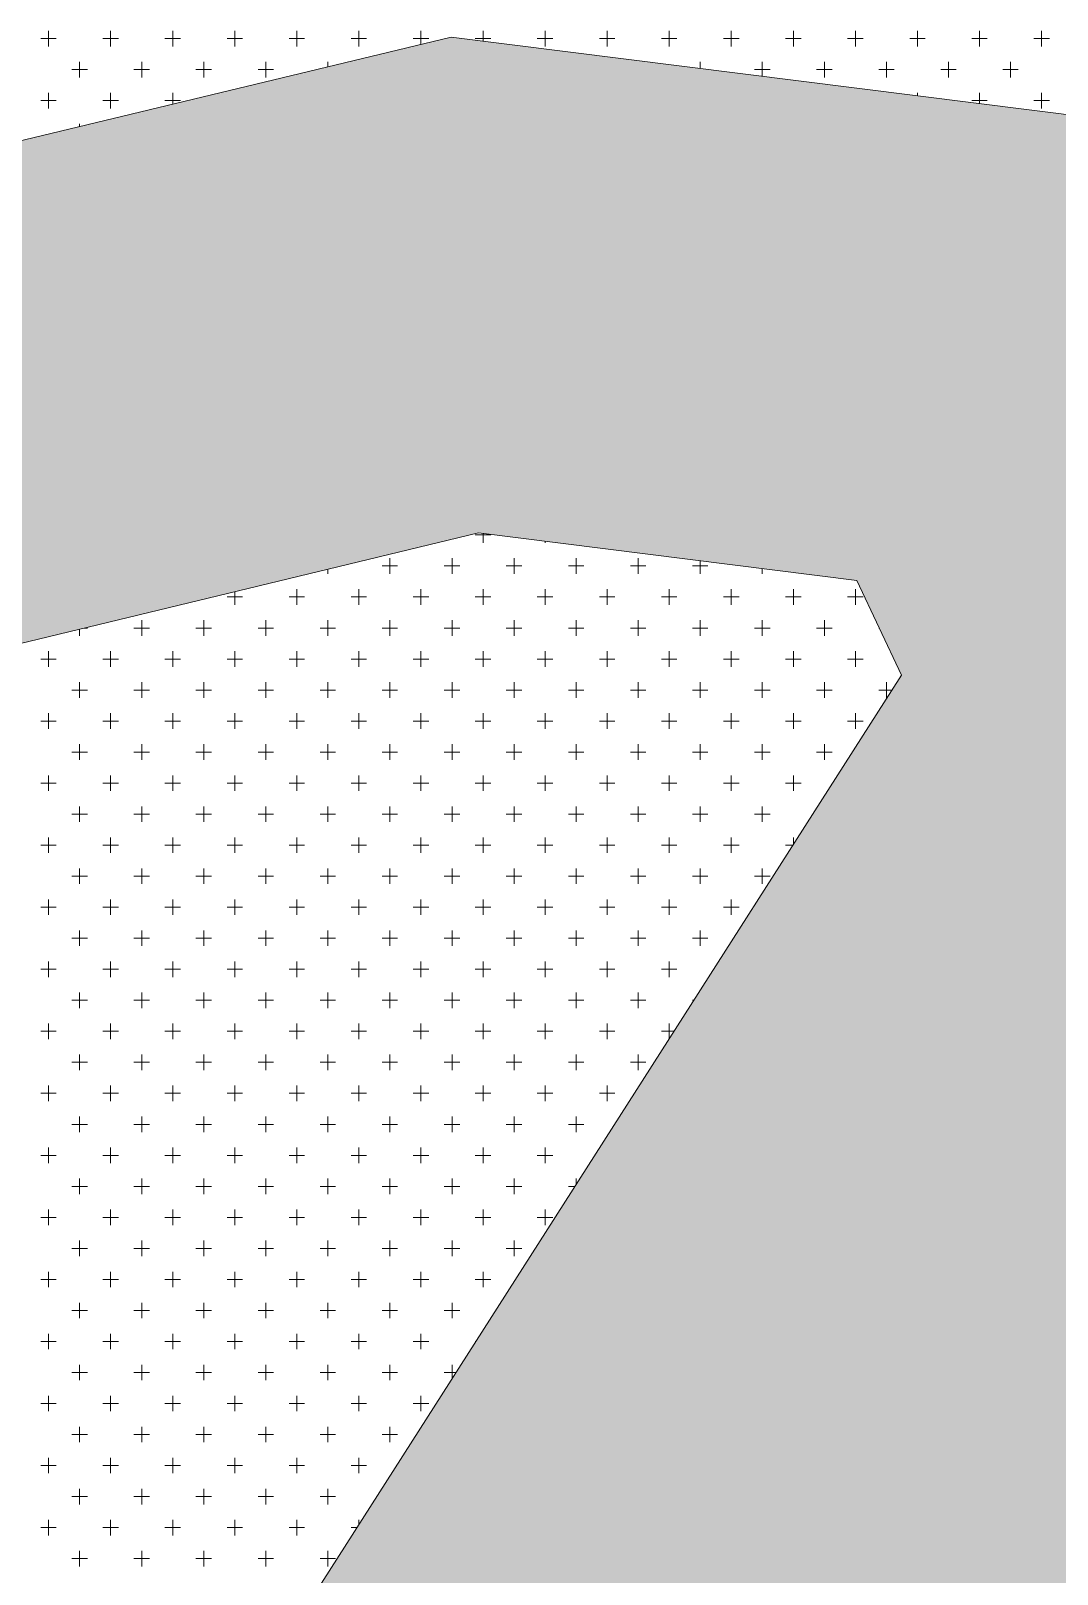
# Model space of a CAD drawing. Header units: metres. Extents: x 476631 to 477421, y 4483749 to 4484052.
# Drawn here: x 477042.91 to 477063.91, y 4483879.46 to 4483911.05 of the extents above; entities that cross this region are included whole.
import ezdxf

# ---------------------------------------------------------------- set-up
doc = ezdxf.new("R2010")
doc.units = ezdxf.units.M
for name, color, linetype, lineweight in [('M2', 1, 'Continuous', 25), ('PL_PARK', 97, 'Continuous', 0), ('serbest', 10, 'Continuous', 0), ('TK_PARSEL', 1, 'Continuous', 0)]:
    doc.layers.add(name, color=color, linetype=linetype, lineweight=lineweight)

msp = doc.modelspace()

# ---------------------------------------------------------------- hatches: boundary and pattern name
at = {"layer": 'M2', "true_color": 0x636466}
h = msp.add_hatch(color=251, dxfattribs=at)
h.dxf.hatch_style = 1
h.paths.add_polyline_path([(477069.294, 4483908.685), (477051.509, 4483910.926), (477035.628, 4483907.099), (477020.976, 4483903.31), (477032.039, 4483895.946), (477032.122, 4483895.966), (477032.124, 4483895.969), (477052.074, 4483900.775), (477059.816, 4483899.8)])
h = msp.add_hatch(color=251, dxfattribs=at)
h.dxf.hatch_style = 1
h.paths.add_polyline_path([(477085.863, 4483898.107), (477069.294, 4483908.685), (477059.816, 4483899.8), (477060.732, 4483897.862), (477067.557, 4483895.559), (477070.319, 4483896.168), (477078.309, 4483891.066), (477086.191, 4483876.57), (477094.387, 4483882.428), (477094.387, 4483882.428), (477094.387, 4483882.428)])
at = {"layer": 'serbest', "true_color": 0x636466}
h = msp.add_hatch(color=251, dxfattribs=at)
h.dxf.hatch_style = 1
h.paths.add_polyline_path([(477208.013, 4483863.192), (477208.013, 4483863.192), (477175.667, 4483827.152), (477177.072, 4483826.44), (477177.259, 4483826.44), (477177.259, 4483826.345), (477210.881, 4483809.295), (477210.914, 4483809.295), (477210.914, 4483809.278), (477213.385, 4483808.025), (477213.454, 4483808.025), (477213.454, 4483807.99), (477213.766, 4483807.832), (477214.359, 4483796.321), (477214.089, 4483796.014), (477214.089, 4483795.96), (477214.041, 4483795.96), (477203.294, 4483783.79), (477207.946, 4483770.215), (477210.643, 4483768.256), (477025.328, 4483842.425), (477060.732, 4483897.862), (477067.557, 4483895.559), (477070.319, 4483896.168), (477078.309, 4483891.066), (477086.191, 4483876.57), (477094.387, 4483882.428), (477105.543, 4483870.29), (477127.469, 4483857.654), (477140.884, 4483857.609), (477147.759, 4483850.069), (477147.681, 4483844.807), (477161.676, 4483835.982), (477175.667, 4483827.152)])
at = {"layer": 'TK_PARSEL', "true_color": 0x136734}
h = msp.add_hatch(color=116, dxfattribs=at)
h.dxf.hatch_style = 1
h.paths.add_polyline_path([(477133.807, 4483841.811), (477119.208, 4483850.874), (477099.22, 4483862.393), (477086.191, 4483876.57), (477078.309, 4483891.066), (477070.319, 4483896.168), (477067.557, 4483895.559), (477060.732, 4483897.862), (477025.328, 4483842.425), (477210.643, 4483768.256), (477207.946, 4483770.215), (477203.294, 4483783.79), (477203.246, 4483783.929), (477214.359, 4483796.321), (477177.859, 4483814.83), (477167.871, 4483820.025)])

# ---------------------------------------------------------------- linework, layer by layer
at = {"layer": 'PL_PARK', "color": 3, "linetype": 'Continuous'}
for p, q in [((477043.274, 4483910.736), (477043.274, 4483911.054)), ((477044.544, 4483910.736), (477044.544, 4483911.054)), ((477045.814, 4483910.736), (477045.814, 4483911.054)), ((477047.084, 4483910.736), (477047.084, 4483911.054)), ((477048.354, 4483910.736), (477048.354, 4483911.054)), ((477049.624, 4483910.736), (477049.624, 4483911.054)), ((477050.894, 4483910.777), (477050.894, 4483911.054)), ((477052.164, 4483910.843), (477052.164, 4483911.054)), ((477053.434, 4483910.736), (477053.434, 4483911.054)), ((477054.704, 4483910.736), (477054.704, 4483911.054)), ((477055.974, 4483910.736), (477055.974, 4483911.054)), ((477057.244, 4483910.736), (477057.244, 4483911.054)), ((477058.514, 4483910.736), (477058.514, 4483911.054)), ((477059.784, 4483910.736), (477059.784, 4483911.054)), ((477061.054, 4483910.736), (477061.054, 4483911.054)), ((477062.324, 4483910.736), (477062.324, 4483911.054)), ((477063.594, 4483910.736), (477063.594, 4483911.054)), ((477043.115, 4483910.895), (477043.432, 4483910.895)), ((477044.385, 4483910.895), (477044.702, 4483910.895)), ((477045.655, 4483910.895), (477045.972, 4483910.895)), ((477046.925, 4483910.895), (477047.242, 4483910.895)), ((477048.195, 4483910.895), (477048.512, 4483910.895)), ((477049.465, 4483910.895), (477049.782, 4483910.895)), ((477050.735, 4483910.895), (477051.052, 4483910.895)), ((477052.005, 4483910.895), (477052.322, 4483910.895)), ((477053.275, 4483910.895), (477053.592, 4483910.895)), ((477054.545, 4483910.895), (477054.862, 4483910.895)), ((477055.815, 4483910.895), (477056.132, 4483910.895)), ((477057.085, 4483910.895), (477057.402, 4483910.895)), ((477058.355, 4483910.895), (477058.672, 4483910.895)), ((477059.625, 4483910.895), (477059.942, 4483910.895)), ((477060.895, 4483910.895), (477061.213, 4483910.895)), ((477062.165, 4483910.895), (477062.482, 4483910.895)), ((477063.435, 4483910.895), (477063.753, 4483910.895)), ((477043.909, 4483910.101), (477043.909, 4483910.419)), ((477045.179, 4483910.101), (477045.179, 4483910.419)), ((477046.449, 4483910.101), (477046.449, 4483910.419)), ((477047.719, 4483910.101), (477047.719, 4483910.419)), ((477048.989, 4483910.318), (477048.989, 4483910.419)), ((477056.609, 4483910.283), (477056.609, 4483910.419)), ((477057.879, 4483910.123), (477057.879, 4483910.419)), ((477059.149, 4483910.101), (477059.149, 4483910.419)), ((477060.419, 4483910.101), (477060.419, 4483910.419)), ((477061.689, 4483910.101), (477061.689, 4483910.419)), ((477062.959, 4483910.101), (477062.959, 4483910.419)), ((477043.75, 4483910.26), (477044.067, 4483910.26)), ((477045.02, 4483910.26), (477045.337, 4483910.26)), ((477046.29, 4483910.26), (477046.607, 4483910.26)), ((477047.56, 4483910.26), (477047.877, 4483910.26)), ((477057.72, 4483910.26), (477058.037, 4483910.26)), ((477058.99, 4483910.26), (477059.307, 4483910.26)), ((477060.26, 4483910.26), (477060.577, 4483910.26)), ((477061.53, 4483910.26), (477061.847, 4483910.26)), ((477062.8, 4483910.26), (477063.117, 4483910.26)), ((477043.274, 4483909.466), (477043.274, 4483909.784)), ((477044.544, 4483909.466), (477044.544, 4483909.784)), ((477045.814, 4483909.553), (477045.814, 4483909.784)), ((477061.054, 4483909.723), (477061.054, 4483909.784)), ((477062.324, 4483909.563), (477062.324, 4483909.784)), ((477063.594, 4483909.466), (477063.594, 4483909.784)), ((477043.115, 4483909.625), (477043.432, 4483909.625)), ((477044.385, 4483909.625), (477044.702, 4483909.625)), ((477045.655, 4483909.625), (477045.972, 4483909.625)), ((477062.165, 4483909.625), (477062.482, 4483909.625)), ((477063.435, 4483909.625), (477063.753, 4483909.625)), ((477043.909, 4483909.094), (477043.909, 4483909.149)), ((477052.005, 4483900.735), (477052.322, 4483900.735)), ((477052.164, 4483900.576), (477052.164, 4483900.764)), ((477053.434, 4483900.576), (477053.434, 4483900.604)), ((477048.989, 4483899.941), (477048.989, 4483900.032)), ((477050.1, 4483900.1), (477050.417, 4483900.1)), ((477050.259, 4483899.941), (477050.259, 4483900.259)), ((477051.37, 4483900.1), (477051.687, 4483900.1)), ((477051.529, 4483899.941), (477051.529, 4483900.259)), ((477052.64, 4483900.1), (477052.957, 4483900.1)), ((477052.799, 4483899.941), (477052.799, 4483900.259)), ((477053.91, 4483900.1), (477054.227, 4483900.1)), ((477054.069, 4483899.941), (477054.069, 4483900.259)), ((477055.18, 4483900.1), (477055.497, 4483900.1)), ((477055.339, 4483899.941), (477055.339, 4483900.259)), ((477056.45, 4483900.1), (477056.767, 4483900.1)), ((477056.609, 4483899.941), (477056.609, 4483900.204)), ((477057.879, 4483899.941), (477057.879, 4483900.044)), ((477046.925, 4483899.465), (477047.242, 4483899.465)), ((477047.084, 4483899.306), (477047.084, 4483899.573)), ((477048.195, 4483899.465), (477048.512, 4483899.465)), ((477048.354, 4483899.306), (477048.354, 4483899.624)), ((477049.465, 4483899.465), (477049.782, 4483899.465)), ((477049.624, 4483899.306), (477049.624, 4483899.624)), ((477050.735, 4483899.465), (477051.052, 4483899.465)), ((477050.894, 4483899.306), (477050.894, 4483899.624)), ((477052.005, 4483899.465), (477052.322, 4483899.465)), ((477052.164, 4483899.306), (477052.164, 4483899.624)), ((477053.275, 4483899.465), (477053.592, 4483899.465)), ((477053.434, 4483899.306), (477053.434, 4483899.624)), ((477054.545, 4483899.465), (477054.862, 4483899.465)), ((477054.704, 4483899.306), (477054.704, 4483899.624)), ((477055.815, 4483899.465), (477056.132, 4483899.465)), ((477055.974, 4483899.306), (477055.974, 4483899.624)), ((477057.085, 4483899.465), (477057.402, 4483899.465)), ((477057.244, 4483899.306), (477057.244, 4483899.624)), ((477058.355, 4483899.465), (477058.672, 4483899.465)), ((477058.514, 4483899.306), (477058.514, 4483899.624)), ((477059.625, 4483899.465), (477059.942, 4483899.465)), ((477059.784, 4483899.306), (477059.784, 4483899.624)), ((477043.909, 4483898.671), (477043.909, 4483898.808)), ((477043.999, 4483898.83), (477044.067, 4483898.83)), ((477045.02, 4483898.83), (477045.337, 4483898.83)), ((477045.179, 4483898.671), (477045.179, 4483898.989)), ((477046.29, 4483898.83), (477046.607, 4483898.83)), ((477046.449, 4483898.671), (477046.449, 4483898.989)), ((477047.56, 4483898.83), (477047.877, 4483898.83)), ((477047.719, 4483898.671), (477047.719, 4483898.989)), ((477048.83, 4483898.83), (477049.147, 4483898.83)), ((477048.989, 4483898.671), (477048.989, 4483898.989)), ((477050.1, 4483898.83), (477050.417, 4483898.83)), ((477050.259, 4483898.671), (477050.259, 4483898.989)), ((477051.37, 4483898.83), (477051.687, 4483898.83)), ((477051.529, 4483898.671), (477051.529, 4483898.989)), ((477052.64, 4483898.83), (477052.957, 4483898.83)), ((477052.799, 4483898.671), (477052.799, 4483898.989)), ((477053.91, 4483898.83), (477054.227, 4483898.83)), ((477054.069, 4483898.671), (477054.069, 4483898.989)), ((477055.18, 4483898.83), (477055.497, 4483898.83)), ((477055.339, 4483898.671), (477055.339, 4483898.989)), ((477056.45, 4483898.83), (477056.767, 4483898.83)), ((477056.609, 4483898.671), (477056.609, 4483898.989)), ((477057.72, 4483898.83), (477058.037, 4483898.83)), ((477057.879, 4483898.671), (477057.879, 4483898.989)), ((477058.99, 4483898.83), (477059.307, 4483898.83)), ((477059.149, 4483898.671), (477059.149, 4483898.989)), ((477060.26, 4483898.83), (477060.271, 4483898.83)), ((477043.115, 4483898.195), (477043.432, 4483898.195)), ((477043.274, 4483898.036), (477043.274, 4483898.354)), ((477044.385, 4483898.195), (477044.702, 4483898.195)), ((477044.544, 4483898.036), (477044.544, 4483898.354)), ((477045.655, 4483898.195), (477045.972, 4483898.195)), ((477045.814, 4483898.036), (477045.814, 4483898.354)), ((477046.925, 4483898.195), (477047.242, 4483898.195)), ((477047.084, 4483898.036), (477047.084, 4483898.354)), ((477048.195, 4483898.195), (477048.512, 4483898.195)), ((477048.354, 4483898.036), (477048.354, 4483898.354)), ((477049.465, 4483898.195), (477049.782, 4483898.195)), ((477049.624, 4483898.036), (477049.624, 4483898.354)), ((477050.735, 4483898.195), (477051.052, 4483898.195)), ((477050.894, 4483898.036), (477050.894, 4483898.354)), ((477052.005, 4483898.195), (477052.322, 4483898.195)), ((477052.164, 4483898.036), (477052.164, 4483898.354)), ((477053.275, 4483898.195), (477053.592, 4483898.195)), ((477053.434, 4483898.036), (477053.434, 4483898.354)), ((477054.545, 4483898.195), (477054.862, 4483898.195)), ((477054.704, 4483898.036), (477054.704, 4483898.354)), ((477055.815, 4483898.195), (477056.132, 4483898.195)), ((477055.974, 4483898.036), (477055.974, 4483898.354)), ((477057.085, 4483898.195), (477057.402, 4483898.195)), ((477057.244, 4483898.036), (477057.244, 4483898.354)), ((477058.355, 4483898.195), (477058.672, 4483898.195)), ((477058.514, 4483898.036), (477058.514, 4483898.354)), ((477059.625, 4483898.195), (477059.942, 4483898.195)), ((477059.784, 4483898.036), (477059.784, 4483898.354)), ((477043.75, 4483897.56), (477044.067, 4483897.56)), ((477043.909, 4483897.401), (477043.909, 4483897.719)), ((477045.02, 4483897.56), (477045.337, 4483897.56)), ((477045.179, 4483897.401), (477045.179, 4483897.719)), ((477046.29, 4483897.56), (477046.607, 4483897.56)), ((477046.449, 4483897.401), (477046.449, 4483897.719)), ((477047.56, 4483897.56), (477047.877, 4483897.56)), ((477047.719, 4483897.401), (477047.719, 4483897.719)), ((477048.83, 4483897.56), (477049.147, 4483897.56)), ((477048.989, 4483897.401), (477048.989, 4483897.719)), ((477050.1, 4483897.56), (477050.417, 4483897.56)), ((477050.259, 4483897.401), (477050.259, 4483897.719)), ((477051.37, 4483897.56), (477051.687, 4483897.56)), ((477051.529, 4483897.401), (477051.529, 4483897.719)), ((477052.64, 4483897.56), (477052.957, 4483897.56)), ((477052.799, 4483897.401), (477052.799, 4483897.719)), ((477053.91, 4483897.56), (477054.227, 4483897.56)), ((477054.069, 4483897.401), (477054.069, 4483897.719)), ((477055.18, 4483897.56), (477055.497, 4483897.56)), ((477055.339, 4483897.401), (477055.339, 4483897.719)), ((477056.45, 4483897.56), (477056.767, 4483897.56)), ((477056.609, 4483897.401), (477056.609, 4483897.719)), ((477057.72, 4483897.56), (477058.037, 4483897.56)), ((477057.879, 4483897.401), (477057.879, 4483897.719)), ((477058.99, 4483897.56), (477059.307, 4483897.56)), ((477059.149, 4483897.401), (477059.149, 4483897.719)), ((477060.26, 4483897.56), (477060.53, 4483897.56)), ((477060.419, 4483897.401), (477060.419, 4483897.719)), ((477043.115, 4483896.925), (477043.432, 4483896.925)), ((477043.274, 4483896.766), (477043.274, 4483897.084)), ((477044.385, 4483896.925), (477044.702, 4483896.925)), ((477044.544, 4483896.766), (477044.544, 4483897.084)), ((477045.655, 4483896.925), (477045.972, 4483896.925)), ((477045.814, 4483896.766), (477045.814, 4483897.084)), ((477046.925, 4483896.925), (477047.242, 4483896.925)), ((477047.084, 4483896.766), (477047.084, 4483897.084)), ((477048.195, 4483896.925), (477048.512, 4483896.925)), ((477048.354, 4483896.766), (477048.354, 4483897.084)), ((477049.465, 4483896.925), (477049.782, 4483896.925)), ((477049.624, 4483896.766), (477049.624, 4483897.084)), ((477050.735, 4483896.925), (477051.052, 4483896.925)), ((477050.894, 4483896.766), (477050.894, 4483897.084)), ((477052.005, 4483896.925), (477052.322, 4483896.925)), ((477052.164, 4483896.766), (477052.164, 4483897.084)), ((477053.275, 4483896.925), (477053.592, 4483896.925)), ((477053.434, 4483896.766), (477053.434, 4483897.084)), ((477054.545, 4483896.925), (477054.862, 4483896.925)), ((477054.704, 4483896.766), (477054.704, 4483897.084)), ((477055.815, 4483896.925), (477056.132, 4483896.925)), ((477055.974, 4483896.766), (477055.974, 4483897.084)), ((477057.085, 4483896.925), (477057.402, 4483896.925)), ((477057.244, 4483896.766), (477057.244, 4483897.084)), ((477058.355, 4483896.925), (477058.672, 4483896.925)), ((477058.514, 4483896.766), (477058.514, 4483897.084)), ((477059.625, 4483896.925), (477059.942, 4483896.925)), ((477059.784, 4483896.766), (477059.784, 4483897.084)), ((477043.75, 4483896.29), (477044.067, 4483896.29)), ((477043.909, 4483896.131), (477043.909, 4483896.449)), ((477045.02, 4483896.29), (477045.337, 4483896.29)), ((477045.179, 4483896.131), (477045.179, 4483896.449)), ((477046.29, 4483896.29), (477046.607, 4483896.29)), ((477046.449, 4483896.131), (477046.449, 4483896.449)), ((477047.56, 4483896.29), (477047.877, 4483896.29)), ((477047.719, 4483896.131), (477047.719, 4483896.449)), ((477048.83, 4483896.29), (477049.147, 4483896.29)), ((477048.989, 4483896.131), (477048.989, 4483896.449)), ((477050.1, 4483896.29), (477050.417, 4483896.29)), ((477050.259, 4483896.131), (477050.259, 4483896.449)), ((477051.37, 4483896.29), (477051.687, 4483896.29)), ((477051.529, 4483896.131), (477051.529, 4483896.449)), ((477052.64, 4483896.29), (477052.957, 4483896.29)), ((477052.799, 4483896.131), (477052.799, 4483896.449)), ((477053.91, 4483896.29), (477054.227, 4483896.29)), ((477054.069, 4483896.131), (477054.069, 4483896.449)), ((477055.18, 4483896.29), (477055.497, 4483896.29)), ((477055.339, 4483896.131), (477055.339, 4483896.449)), ((477056.45, 4483896.29), (477056.767, 4483896.29)), ((477056.609, 4483896.131), (477056.609, 4483896.449)), ((477057.72, 4483896.29), (477058.037, 4483896.29)), ((477057.879, 4483896.131), (477057.879, 4483896.449)), ((477058.99, 4483896.29), (477059.307, 4483896.29)), ((477059.149, 4483896.131), (477059.149, 4483896.449)), ((477043.115, 4483895.655), (477043.432, 4483895.655)), ((477043.274, 4483895.496), (477043.274, 4483895.814)), ((477044.385, 4483895.655), (477044.702, 4483895.655)), ((477044.544, 4483895.496), (477044.544, 4483895.814)), ((477045.655, 4483895.655), (477045.972, 4483895.655)), ((477045.814, 4483895.496), (477045.814, 4483895.814)), ((477046.925, 4483895.655), (477047.242, 4483895.655)), ((477047.084, 4483895.496), (477047.084, 4483895.814)), ((477048.195, 4483895.655), (477048.512, 4483895.655)), ((477048.354, 4483895.496), (477048.354, 4483895.814)), ((477049.465, 4483895.655), (477049.782, 4483895.655)), ((477049.624, 4483895.496), (477049.624, 4483895.814)), ((477050.735, 4483895.655), (477051.052, 4483895.655)), ((477050.894, 4483895.496), (477050.894, 4483895.814)), ((477052.005, 4483895.655), (477052.322, 4483895.655)), ((477052.164, 4483895.496), (477052.164, 4483895.814)), ((477053.275, 4483895.655), (477053.592, 4483895.655)), ((477053.434, 4483895.496), (477053.434, 4483895.814)), ((477054.545, 4483895.655), (477054.862, 4483895.655)), ((477054.704, 4483895.496), (477054.704, 4483895.814)), ((477055.815, 4483895.655), (477056.132, 4483895.655)), ((477055.974, 4483895.496), (477055.974, 4483895.814)), ((477057.085, 4483895.655), (477057.402, 4483895.655)), ((477057.244, 4483895.496), (477057.244, 4483895.814)), ((477058.355, 4483895.655), (477058.672, 4483895.655)), ((477058.514, 4483895.496), (477058.514, 4483895.814)), ((477043.75, 4483895.02), (477044.067, 4483895.02)), ((477043.909, 4483894.861), (477043.909, 4483895.179)), ((477045.02, 4483895.02), (477045.337, 4483895.02)), ((477045.179, 4483894.861), (477045.179, 4483895.179)), ((477046.29, 4483895.02), (477046.607, 4483895.02)), ((477046.449, 4483894.861), (477046.449, 4483895.179)), ((477047.56, 4483895.02), (477047.877, 4483895.02)), ((477047.719, 4483894.861), (477047.719, 4483895.179)), ((477048.83, 4483895.02), (477049.147, 4483895.02)), ((477048.989, 4483894.861), (477048.989, 4483895.179)), ((477050.1, 4483895.02), (477050.417, 4483895.02)), ((477050.259, 4483894.861), (477050.259, 4483895.179)), ((477051.37, 4483895.02), (477051.687, 4483895.02)), ((477051.529, 4483894.861), (477051.529, 4483895.179)), ((477052.64, 4483895.02), (477052.957, 4483895.02)), ((477052.799, 4483894.861), (477052.799, 4483895.179)), ((477053.91, 4483895.02), (477054.227, 4483895.02)), ((477054.069, 4483894.861), (477054.069, 4483895.179)), ((477055.18, 4483895.02), (477055.497, 4483895.02)), ((477055.339, 4483894.861), (477055.339, 4483895.179)), ((477056.45, 4483895.02), (477056.767, 4483895.02)), ((477056.609, 4483894.861), (477056.609, 4483895.179)), ((477057.72, 4483895.02), (477058.037, 4483895.02)), ((477057.879, 4483894.861), (477057.879, 4483895.179)), ((477043.115, 4483894.385), (477043.432, 4483894.385)), ((477043.274, 4483894.226), (477043.274, 4483894.544)), ((477044.385, 4483894.385), (477044.702, 4483894.385)), ((477044.544, 4483894.226), (477044.544, 4483894.544)), ((477045.655, 4483894.385), (477045.972, 4483894.385)), ((477045.814, 4483894.226), (477045.814, 4483894.544)), ((477046.925, 4483894.385), (477047.242, 4483894.385)), ((477047.084, 4483894.226), (477047.084, 4483894.544)), ((477048.195, 4483894.385), (477048.512, 4483894.385)), ((477048.354, 4483894.226), (477048.354, 4483894.544)), ((477049.465, 4483894.385), (477049.782, 4483894.385)), ((477049.624, 4483894.226), (477049.624, 4483894.544)), ((477050.735, 4483894.385), (477051.052, 4483894.385)), ((477050.894, 4483894.226), (477050.894, 4483894.544)), ((477052.005, 4483894.385), (477052.322, 4483894.385)), ((477052.164, 4483894.226), (477052.164, 4483894.544)), ((477053.275, 4483894.385), (477053.592, 4483894.385)), ((477053.434, 4483894.226), (477053.434, 4483894.544)), ((477054.545, 4483894.385), (477054.862, 4483894.385)), ((477054.704, 4483894.226), (477054.704, 4483894.544)), ((477055.815, 4483894.385), (477056.132, 4483894.385)), ((477055.974, 4483894.226), (477055.974, 4483894.544)), ((477057.085, 4483894.385), (477057.402, 4483894.385)), ((477057.244, 4483894.226), (477057.244, 4483894.544)), ((477058.355, 4483894.385), (477058.502, 4483894.385)), ((477058.514, 4483894.403), (477058.514, 4483894.544)), ((477043.75, 4483893.75), (477044.067, 4483893.75)), ((477043.909, 4483893.591), (477043.909, 4483893.909)), ((477045.02, 4483893.75), (477045.337, 4483893.75)), ((477045.179, 4483893.591), (477045.179, 4483893.909)), ((477046.29, 4483893.75), (477046.607, 4483893.75)), ((477046.449, 4483893.591), (477046.449, 4483893.909)), ((477047.56, 4483893.75), (477047.877, 4483893.75)), ((477047.719, 4483893.591), (477047.719, 4483893.909)), ((477048.83, 4483893.75), (477049.147, 4483893.75)), ((477048.989, 4483893.591), (477048.989, 4483893.909)), ((477050.1, 4483893.75), (477050.417, 4483893.75)), ((477050.259, 4483893.591), (477050.259, 4483893.909)), ((477051.37, 4483893.75), (477051.687, 4483893.75)), ((477051.529, 4483893.591), (477051.529, 4483893.909)), ((477052.64, 4483893.75), (477052.957, 4483893.75)), ((477052.799, 4483893.591), (477052.799, 4483893.909)), ((477053.91, 4483893.75), (477054.227, 4483893.75)), ((477054.069, 4483893.591), (477054.069, 4483893.909)), ((477055.18, 4483893.75), (477055.497, 4483893.75)), ((477055.339, 4483893.591), (477055.339, 4483893.909)), ((477056.45, 4483893.75), (477056.767, 4483893.75)), ((477056.609, 4483893.591), (477056.609, 4483893.909)), ((477057.72, 4483893.75), (477058.037, 4483893.75)), ((477057.879, 4483893.591), (477057.879, 4483893.909)), ((477043.115, 4483893.115), (477043.432, 4483893.115)), ((477043.274, 4483892.956), (477043.274, 4483893.274)), ((477044.385, 4483893.115), (477044.702, 4483893.115)), ((477044.544, 4483892.956), (477044.544, 4483893.274)), ((477045.655, 4483893.115), (477045.972, 4483893.115)), ((477045.814, 4483892.956), (477045.814, 4483893.274)), ((477046.925, 4483893.115), (477047.242, 4483893.115)), ((477047.084, 4483892.956), (477047.084, 4483893.274)), ((477048.195, 4483893.115), (477048.512, 4483893.115)), ((477048.354, 4483892.956), (477048.354, 4483893.274)), ((477049.465, 4483893.115), (477049.782, 4483893.115)), ((477049.624, 4483892.956), (477049.624, 4483893.274)), ((477050.735, 4483893.115), (477051.052, 4483893.115)), ((477050.894, 4483892.956), (477050.894, 4483893.274)), ((477052.005, 4483893.115), (477052.322, 4483893.115)), ((477052.164, 4483892.956), (477052.164, 4483893.274)), ((477053.275, 4483893.115), (477053.592, 4483893.115)), ((477053.434, 4483892.956), (477053.434, 4483893.274)), ((477054.545, 4483893.115), (477054.862, 4483893.115)), ((477054.704, 4483892.956), (477054.704, 4483893.274)), ((477055.815, 4483893.115), (477056.132, 4483893.115)), ((477055.974, 4483892.956), (477055.974, 4483893.274)), ((477057.085, 4483893.115), (477057.402, 4483893.115)), ((477057.244, 4483892.956), (477057.244, 4483893.274)), ((477043.75, 4483892.48), (477044.067, 4483892.48)), ((477043.909, 4483892.321), (477043.909, 4483892.639)), ((477045.02, 4483892.48), (477045.337, 4483892.48)), ((477045.179, 4483892.321), (477045.179, 4483892.639)), ((477046.29, 4483892.48), (477046.607, 4483892.48)), ((477046.449, 4483892.321), (477046.449, 4483892.639)), ((477047.56, 4483892.48), (477047.877, 4483892.48)), ((477047.719, 4483892.321), (477047.719, 4483892.639)), ((477048.83, 4483892.48), (477049.147, 4483892.48)), ((477048.989, 4483892.321), (477048.989, 4483892.639)), ((477050.1, 4483892.48), (477050.417, 4483892.48)), ((477050.259, 4483892.321), (477050.259, 4483892.639)), ((477051.37, 4483892.48), (477051.687, 4483892.48)), ((477051.529, 4483892.321), (477051.529, 4483892.639)), ((477052.64, 4483892.48), (477052.957, 4483892.48)), ((477052.799, 4483892.321), (477052.799, 4483892.639)), ((477053.91, 4483892.48), (477054.227, 4483892.48)), ((477054.069, 4483892.321), (477054.069, 4483892.639)), ((477055.18, 4483892.48), (477055.497, 4483892.48)), ((477055.339, 4483892.321), (477055.339, 4483892.639)), ((477056.45, 4483892.48), (477056.767, 4483892.48)), ((477056.609, 4483892.321), (477056.609, 4483892.639)), ((477043.115, 4483891.845), (477043.432, 4483891.845)), ((477043.274, 4483891.686), (477043.274, 4483892.004)), ((477044.385, 4483891.845), (477044.702, 4483891.845)), ((477044.544, 4483891.686), (477044.544, 4483892.004)), ((477045.655, 4483891.845), (477045.972, 4483891.845)), ((477045.814, 4483891.686), (477045.814, 4483892.004)), ((477046.925, 4483891.845), (477047.242, 4483891.845)), ((477047.084, 4483891.686), (477047.084, 4483892.004)), ((477048.195, 4483891.845), (477048.512, 4483891.845)), ((477048.354, 4483891.686), (477048.354, 4483892.004)), ((477049.465, 4483891.845), (477049.782, 4483891.845)), ((477049.624, 4483891.686), (477049.624, 4483892.004)), ((477050.735, 4483891.845), (477051.052, 4483891.845)), ((477050.894, 4483891.686), (477050.894, 4483892.004)), ((477052.005, 4483891.845), (477052.322, 4483891.845)), ((477052.164, 4483891.686), (477052.164, 4483892.004)), ((477053.275, 4483891.845), (477053.592, 4483891.845)), ((477053.434, 4483891.686), (477053.434, 4483892.004)), ((477054.545, 4483891.845), (477054.862, 4483891.845)), ((477054.704, 4483891.686), (477054.704, 4483892.004)), ((477055.815, 4483891.845), (477056.132, 4483891.845)), ((477055.974, 4483891.686), (477055.974, 4483892.004)), ((477043.75, 4483891.21), (477044.067, 4483891.21)), ((477043.909, 4483891.051), (477043.909, 4483891.369)), ((477045.02, 4483891.21), (477045.337, 4483891.21)), ((477045.179, 4483891.051), (477045.179, 4483891.369)), ((477046.29, 4483891.21), (477046.607, 4483891.21)), ((477046.449, 4483891.051), (477046.449, 4483891.369)), ((477047.56, 4483891.21), (477047.877, 4483891.21)), ((477047.719, 4483891.051), (477047.719, 4483891.369)), ((477048.83, 4483891.21), (477049.147, 4483891.21)), ((477048.989, 4483891.051), (477048.989, 4483891.369)), ((477050.1, 4483891.21), (477050.417, 4483891.21)), ((477050.259, 4483891.051), (477050.259, 4483891.369)), ((477051.37, 4483891.21), (477051.687, 4483891.21)), ((477051.529, 4483891.051), (477051.529, 4483891.369)), ((477052.64, 4483891.21), (477052.957, 4483891.21)), ((477052.799, 4483891.051), (477052.799, 4483891.369)), ((477053.91, 4483891.21), (477054.227, 4483891.21)), ((477054.069, 4483891.051), (477054.069, 4483891.369)), ((477055.18, 4483891.21), (477055.497, 4483891.21)), ((477055.339, 4483891.051), (477055.339, 4483891.369)), ((477056.45, 4483891.21), (477056.475, 4483891.21)), ((477043.115, 4483890.575), (477043.432, 4483890.575)), ((477043.274, 4483890.416), (477043.274, 4483890.734)), ((477044.385, 4483890.575), (477044.702, 4483890.575)), ((477044.544, 4483890.416), (477044.544, 4483890.734)), ((477045.655, 4483890.575), (477045.972, 4483890.575)), ((477045.814, 4483890.416), (477045.814, 4483890.734)), ((477046.925, 4483890.575), (477047.242, 4483890.575)), ((477047.084, 4483890.416), (477047.084, 4483890.734)), ((477048.195, 4483890.575), (477048.512, 4483890.575)), ((477048.354, 4483890.416), (477048.354, 4483890.734)), ((477049.465, 4483890.575), (477049.782, 4483890.575)), ((477049.624, 4483890.416), (477049.624, 4483890.734)), ((477050.735, 4483890.575), (477051.052, 4483890.575)), ((477050.894, 4483890.416), (477050.894, 4483890.734)), ((477052.005, 4483890.575), (477052.322, 4483890.575)), ((477052.164, 4483890.416), (477052.164, 4483890.734)), ((477053.275, 4483890.575), (477053.592, 4483890.575)), ((477053.434, 4483890.416), (477053.434, 4483890.734)), ((477054.545, 4483890.575), (477054.862, 4483890.575)), ((477054.704, 4483890.416), (477054.704, 4483890.734)), ((477055.815, 4483890.575), (477056.07, 4483890.575)), ((477055.974, 4483890.424), (477055.974, 4483890.734)), ((477043.75, 4483889.94), (477044.067, 4483889.94)), ((477043.909, 4483889.781), (477043.909, 4483890.099)), ((477045.02, 4483889.94), (477045.337, 4483889.94)), ((477045.179, 4483889.781), (477045.179, 4483890.099)), ((477046.29, 4483889.94), (477046.607, 4483889.94)), ((477046.449, 4483889.781), (477046.449, 4483890.099)), ((477047.56, 4483889.94), (477047.877, 4483889.94)), ((477047.719, 4483889.781), (477047.719, 4483890.099)), ((477048.83, 4483889.94), (477049.147, 4483889.94)), ((477048.989, 4483889.781), (477048.989, 4483890.099)), ((477050.1, 4483889.94), (477050.417, 4483889.94)), ((477050.259, 4483889.781), (477050.259, 4483890.099)), ((477051.37, 4483889.94), (477051.687, 4483889.94)), ((477051.529, 4483889.781), (477051.529, 4483890.099)), ((477052.64, 4483889.94), (477052.957, 4483889.94)), ((477052.799, 4483889.781), (477052.799, 4483890.099)), ((477053.91, 4483889.94), (477054.227, 4483889.94)), ((477054.069, 4483889.781), (477054.069, 4483890.099)), ((477055.18, 4483889.94), (477055.497, 4483889.94)), ((477055.339, 4483889.781), (477055.339, 4483890.099)), ((477043.115, 4483889.305), (477043.432, 4483889.305)), ((477043.274, 4483889.146), (477043.274, 4483889.464)), ((477044.385, 4483889.305), (477044.702, 4483889.305)), ((477044.544, 4483889.146), (477044.544, 4483889.464)), ((477045.655, 4483889.305), (477045.972, 4483889.305)), ((477045.814, 4483889.146), (477045.814, 4483889.464)), ((477046.925, 4483889.305), (477047.242, 4483889.305)), ((477047.084, 4483889.146), (477047.084, 4483889.464)), ((477048.195, 4483889.305), (477048.512, 4483889.305)), ((477048.354, 4483889.146), (477048.354, 4483889.464)), ((477049.465, 4483889.305), (477049.782, 4483889.305)), ((477049.624, 4483889.146), (477049.624, 4483889.464)), ((477050.735, 4483889.305), (477051.052, 4483889.305)), ((477050.894, 4483889.146), (477050.894, 4483889.464)), ((477052.005, 4483889.305), (477052.322, 4483889.305)), ((477052.164, 4483889.146), (477052.164, 4483889.464)), ((477053.275, 4483889.305), (477053.592, 4483889.305)), ((477053.434, 4483889.146), (477053.434, 4483889.464)), ((477054.545, 4483889.305), (477054.862, 4483889.305)), ((477054.704, 4483889.146), (477054.704, 4483889.464)), ((477043.75, 4483888.67), (477044.067, 4483888.67)), ((477043.909, 4483888.511), (477043.909, 4483888.829)), ((477045.02, 4483888.67), (477045.337, 4483888.67)), ((477045.179, 4483888.511), (477045.179, 4483888.829)), ((477046.29, 4483888.67), (477046.607, 4483888.67)), ((477046.449, 4483888.511), (477046.449, 4483888.829)), ((477047.56, 4483888.67), (477047.877, 4483888.67)), ((477047.719, 4483888.511), (477047.719, 4483888.829)), ((477048.83, 4483888.67), (477049.147, 4483888.67)), ((477048.989, 4483888.511), (477048.989, 4483888.829)), ((477050.1, 4483888.67), (477050.417, 4483888.67)), ((477050.259, 4483888.511), (477050.259, 4483888.829)), ((477051.37, 4483888.67), (477051.687, 4483888.67)), ((477051.529, 4483888.511), (477051.529, 4483888.829)), ((477052.64, 4483888.67), (477052.957, 4483888.67)), ((477052.799, 4483888.511), (477052.799, 4483888.829)), ((477053.91, 4483888.67), (477054.227, 4483888.67)), ((477054.069, 4483888.511), (477054.069, 4483888.829)), ((477043.115, 4483888.035), (477043.432, 4483888.035)), ((477043.274, 4483887.876), (477043.274, 4483888.194)), ((477044.385, 4483888.035), (477044.702, 4483888.035)), ((477044.544, 4483887.876), (477044.544, 4483888.194)), ((477045.655, 4483888.035), (477045.972, 4483888.035)), ((477045.814, 4483887.876), (477045.814, 4483888.194)), ((477046.925, 4483888.035), (477047.242, 4483888.035)), ((477047.084, 4483887.876), (477047.084, 4483888.194)), ((477048.195, 4483888.035), (477048.512, 4483888.035)), ((477048.354, 4483887.876), (477048.354, 4483888.194)), ((477049.465, 4483888.035), (477049.782, 4483888.035)), ((477049.624, 4483887.876), (477049.624, 4483888.194)), ((477050.735, 4483888.035), (477051.052, 4483888.035)), ((477050.894, 4483887.876), (477050.894, 4483888.194)), ((477052.005, 4483888.035), (477052.322, 4483888.035)), ((477052.164, 4483887.876), (477052.164, 4483888.194)), ((477053.275, 4483888.035), (477053.592, 4483888.035)), ((477053.434, 4483887.876), (477053.434, 4483888.194)), ((477043.75, 4483887.4), (477044.067, 4483887.4)), ((477043.909, 4483887.241), (477043.909, 4483887.559)), ((477045.02, 4483887.4), (477045.337, 4483887.4)), ((477045.179, 4483887.241), (477045.179, 4483887.559)), ((477046.29, 4483887.4), (477046.607, 4483887.4)), ((477046.449, 4483887.241), (477046.449, 4483887.559)), ((477047.56, 4483887.4), (477047.877, 4483887.4)), ((477047.719, 4483887.241), (477047.719, 4483887.559)), ((477048.83, 4483887.4), (477049.147, 4483887.4)), ((477048.989, 4483887.241), (477048.989, 4483887.559)), ((477050.1, 4483887.4), (477050.417, 4483887.4)), ((477050.259, 4483887.241), (477050.259, 4483887.559)), ((477051.37, 4483887.4), (477051.687, 4483887.4)), ((477051.529, 4483887.241), (477051.529, 4483887.559)), ((477052.64, 4483887.4), (477052.957, 4483887.4)), ((477052.799, 4483887.241), (477052.799, 4483887.559)), ((477053.91, 4483887.4), (477054.043, 4483887.4)), ((477054.069, 4483887.441), (477054.069, 4483887.559)), ((477043.115, 4483886.765), (477043.432, 4483886.765)), ((477043.274, 4483886.606), (477043.274, 4483886.924)), ((477044.385, 4483886.765), (477044.702, 4483886.765)), ((477044.544, 4483886.606), (477044.544, 4483886.924)), ((477045.655, 4483886.765), (477045.972, 4483886.765)), ((477045.814, 4483886.606), (477045.814, 4483886.924)), ((477046.925, 4483886.765), (477047.242, 4483886.765)), ((477047.084, 4483886.606), (477047.084, 4483886.924)), ((477048.195, 4483886.765), (477048.512, 4483886.765)), ((477048.354, 4483886.606), (477048.354, 4483886.924)), ((477049.465, 4483886.765), (477049.782, 4483886.765)), ((477049.624, 4483886.606), (477049.624, 4483886.924)), ((477050.735, 4483886.765), (477051.052, 4483886.765)), ((477050.894, 4483886.606), (477050.894, 4483886.924)), ((477052.005, 4483886.765), (477052.322, 4483886.765)), ((477052.164, 4483886.606), (477052.164, 4483886.924)), ((477053.275, 4483886.765), (477053.592, 4483886.765)), ((477053.434, 4483886.606), (477053.434, 4483886.924)), ((477043.75, 4483886.13), (477044.067, 4483886.13)), ((477043.909, 4483885.971), (477043.909, 4483886.289)), ((477045.02, 4483886.13), (477045.337, 4483886.13)), ((477045.179, 4483885.971), (477045.179, 4483886.289)), ((477046.29, 4483886.13), (477046.607, 4483886.13)), ((477046.449, 4483885.971), (477046.449, 4483886.289)), ((477047.56, 4483886.13), (477047.877, 4483886.13)), ((477047.719, 4483885.971), (477047.719, 4483886.289)), ((477048.83, 4483886.13), (477049.147, 4483886.13)), ((477048.989, 4483885.971), (477048.989, 4483886.289)), ((477050.1, 4483886.13), (477050.417, 4483886.13)), ((477050.259, 4483885.971), (477050.259, 4483886.289)), ((477051.37, 4483886.13), (477051.687, 4483886.13)), ((477051.529, 4483885.971), (477051.529, 4483886.289)), ((477052.64, 4483886.13), (477052.957, 4483886.13)), ((477052.799, 4483885.971), (477052.799, 4483886.289)), ((477043.115, 4483885.495), (477043.432, 4483885.495)), ((477043.274, 4483885.336), (477043.274, 4483885.654)), ((477044.385, 4483885.495), (477044.702, 4483885.495)), ((477044.544, 4483885.336), (477044.544, 4483885.654)), ((477045.655, 4483885.495), (477045.972, 4483885.495)), ((477045.814, 4483885.336), (477045.814, 4483885.654)), ((477046.925, 4483885.495), (477047.242, 4483885.495)), ((477047.084, 4483885.336), (477047.084, 4483885.654)), ((477048.195, 4483885.495), (477048.512, 4483885.495)), ((477048.354, 4483885.336), (477048.354, 4483885.654)), ((477049.465, 4483885.495), (477049.782, 4483885.495)), ((477049.624, 4483885.336), (477049.624, 4483885.654)), ((477050.735, 4483885.495), (477051.052, 4483885.495)), ((477050.894, 4483885.336), (477050.894, 4483885.654)), ((477052.005, 4483885.495), (477052.322, 4483885.495)), ((477052.164, 4483885.336), (477052.164, 4483885.654)), ((477043.75, 4483884.86), (477044.067, 4483884.86)), ((477043.909, 4483884.701), (477043.909, 4483885.019)), ((477045.02, 4483884.86), (477045.337, 4483884.86)), ((477045.179, 4483884.701), (477045.179, 4483885.019)), ((477046.29, 4483884.86), (477046.607, 4483884.86)), ((477046.449, 4483884.701), (477046.449, 4483885.019)), ((477047.56, 4483884.86), (477047.877, 4483884.86)), ((477047.719, 4483884.701), (477047.719, 4483885.019)), ((477048.83, 4483884.86), (477049.147, 4483884.86)), ((477048.989, 4483884.701), (477048.989, 4483885.019)), ((477050.1, 4483884.86), (477050.417, 4483884.86)), ((477050.259, 4483884.701), (477050.259, 4483885.019)), ((477051.37, 4483884.86), (477051.687, 4483884.86)), ((477051.529, 4483884.701), (477051.529, 4483885.019)), ((477043.115, 4483884.225), (477043.432, 4483884.225)), ((477043.274, 4483884.066), (477043.274, 4483884.384)), ((477044.385, 4483884.225), (477044.702, 4483884.225)), ((477044.544, 4483884.066), (477044.544, 4483884.384)), ((477045.655, 4483884.225), (477045.972, 4483884.225)), ((477045.814, 4483884.066), (477045.814, 4483884.384)), ((477046.925, 4483884.225), (477047.242, 4483884.225)), ((477047.084, 4483884.066), (477047.084, 4483884.384)), ((477048.195, 4483884.225), (477048.512, 4483884.225)), ((477048.354, 4483884.066), (477048.354, 4483884.384)), ((477049.465, 4483884.225), (477049.782, 4483884.225)), ((477049.624, 4483884.066), (477049.624, 4483884.384)), ((477050.735, 4483884.225), (477051.052, 4483884.225)), ((477050.894, 4483884.066), (477050.894, 4483884.384)), ((477052.005, 4483884.225), (477052.016, 4483884.225)), ((477043.75, 4483883.59), (477044.067, 4483883.59)), ((477043.909, 4483883.431), (477043.909, 4483883.749)), ((477045.02, 4483883.59), (477045.337, 4483883.59)), ((477045.179, 4483883.431), (477045.179, 4483883.749)), ((477046.29, 4483883.59), (477046.607, 4483883.59)), ((477046.449, 4483883.431), (477046.449, 4483883.749)), ((477047.56, 4483883.59), (477047.877, 4483883.59)), ((477047.719, 4483883.431), (477047.719, 4483883.749)), ((477048.83, 4483883.59), (477049.147, 4483883.59)), ((477048.989, 4483883.431), (477048.989, 4483883.749)), ((477050.1, 4483883.59), (477050.417, 4483883.59)), ((477050.259, 4483883.431), (477050.259, 4483883.749)), ((477051.37, 4483883.59), (477051.61, 4483883.59)), ((477051.529, 4483883.462), (477051.529, 4483883.749)), ((477043.115, 4483882.955), (477043.432, 4483882.955)), ((477043.274, 4483882.796), (477043.274, 4483883.114)), ((477044.385, 4483882.955), (477044.702, 4483882.955)), ((477044.544, 4483882.796), (477044.544, 4483883.114)), ((477045.655, 4483882.955), (477045.972, 4483882.955)), ((477045.814, 4483882.796), (477045.814, 4483883.114)), ((477046.925, 4483882.955), (477047.242, 4483882.955)), ((477047.084, 4483882.796), (477047.084, 4483883.114)), ((477048.195, 4483882.955), (477048.512, 4483882.955)), ((477048.354, 4483882.796), (477048.354, 4483883.114)), ((477049.465, 4483882.955), (477049.782, 4483882.955)), ((477049.624, 4483882.796), (477049.624, 4483883.114)), ((477050.735, 4483882.955), (477051.052, 4483882.955)), ((477050.894, 4483882.796), (477050.894, 4483883.114)), ((477043.75, 4483882.32), (477044.067, 4483882.32)), ((477043.909, 4483882.161), (477043.909, 4483882.479)), ((477045.02, 4483882.32), (477045.337, 4483882.32)), ((477045.179, 4483882.161), (477045.179, 4483882.479)), ((477046.29, 4483882.32), (477046.607, 4483882.32)), ((477046.449, 4483882.161), (477046.449, 4483882.479)), ((477047.56, 4483882.32), (477047.877, 4483882.32)), ((477047.719, 4483882.161), (477047.719, 4483882.479)), ((477048.83, 4483882.32), (477049.147, 4483882.32)), ((477048.989, 4483882.161), (477048.989, 4483882.479)), ((477050.1, 4483882.32), (477050.417, 4483882.32)), ((477050.259, 4483882.161), (477050.259, 4483882.479)), ((477043.115, 4483881.685), (477043.432, 4483881.685)), ((477043.274, 4483881.526), (477043.274, 4483881.844)), ((477044.385, 4483881.685), (477044.702, 4483881.685)), ((477044.544, 4483881.526), (477044.544, 4483881.844)), ((477045.655, 4483881.685), (477045.972, 4483881.685)), ((477045.814, 4483881.526), (477045.814, 4483881.844)), ((477046.925, 4483881.685), (477047.242, 4483881.685)), ((477047.084, 4483881.526), (477047.084, 4483881.844)), ((477048.195, 4483881.685), (477048.512, 4483881.685)), ((477048.354, 4483881.526), (477048.354, 4483881.844)), ((477049.465, 4483881.685), (477049.782, 4483881.685)), ((477049.624, 4483881.526), (477049.624, 4483881.844)), ((477043.75, 4483881.05), (477044.067, 4483881.05)), ((477043.909, 4483880.891), (477043.909, 4483881.209)), ((477045.02, 4483881.05), (477045.337, 4483881.05)), ((477045.179, 4483880.891), (477045.179, 4483881.209)), ((477046.29, 4483881.05), (477046.607, 4483881.05)), ((477046.449, 4483880.891), (477046.449, 4483881.209)), ((477047.56, 4483881.05), (477047.877, 4483881.05)), ((477047.719, 4483880.891), (477047.719, 4483881.209)), ((477048.83, 4483881.05), (477049.147, 4483881.05)), ((477048.989, 4483880.891), (477048.989, 4483881.209)), ((477043.115, 4483880.415), (477043.432, 4483880.415)), ((477043.274, 4483880.256), (477043.274, 4483880.574)), ((477044.385, 4483880.415), (477044.702, 4483880.415)), ((477044.544, 4483880.256), (477044.544, 4483880.574)), ((477045.655, 4483880.415), (477045.972, 4483880.415)), ((477045.814, 4483880.256), (477045.814, 4483880.574)), ((477046.925, 4483880.415), (477047.242, 4483880.415)), ((477047.084, 4483880.256), (477047.084, 4483880.574)), ((477048.195, 4483880.415), (477048.512, 4483880.415)), ((477048.354, 4483880.256), (477048.354, 4483880.574)), ((477049.465, 4483880.415), (477049.583, 4483880.415)), ((477049.624, 4483880.479), (477049.624, 4483880.574)), ((477043.75, 4483879.78), (477044.067, 4483879.78)), ((477043.909, 4483879.621), (477043.909, 4483879.939)), ((477045.02, 4483879.78), (477045.337, 4483879.78)), ((477045.179, 4483879.621), (477045.179, 4483879.939)), ((477046.29, 4483879.78), (477046.607, 4483879.78)), ((477046.449, 4483879.621), (477046.449, 4483879.939)), ((477047.56, 4483879.78), (477047.877, 4483879.78)), ((477047.719, 4483879.621), (477047.719, 4483879.939)), ((477048.83, 4483879.78), (477049.147, 4483879.78)), ((477048.989, 4483879.621), (477048.989, 4483879.939))]:
    msp.add_line(p, q, dxfattribs=at)
at = {"layer": 'PL_PARK', "color": 3}
for p, q in [((477051.509, 4483910.926), (477035.637, 4483907.101)), ((477069.294, 4483908.685), (477051.509, 4483910.926)), ((477032.124, 4483895.969), (477052.074, 4483900.775)), ((477052.074, 4483900.775), (477059.816, 4483899.8)), ((477059.816, 4483899.8), (477060.724, 4483897.865)), ((477060.724, 4483897.865), (477043.026, 4483870.145))]:
    msp.add_line(p, q, dxfattribs=at)

doc.saveas('drawing.dxf')
